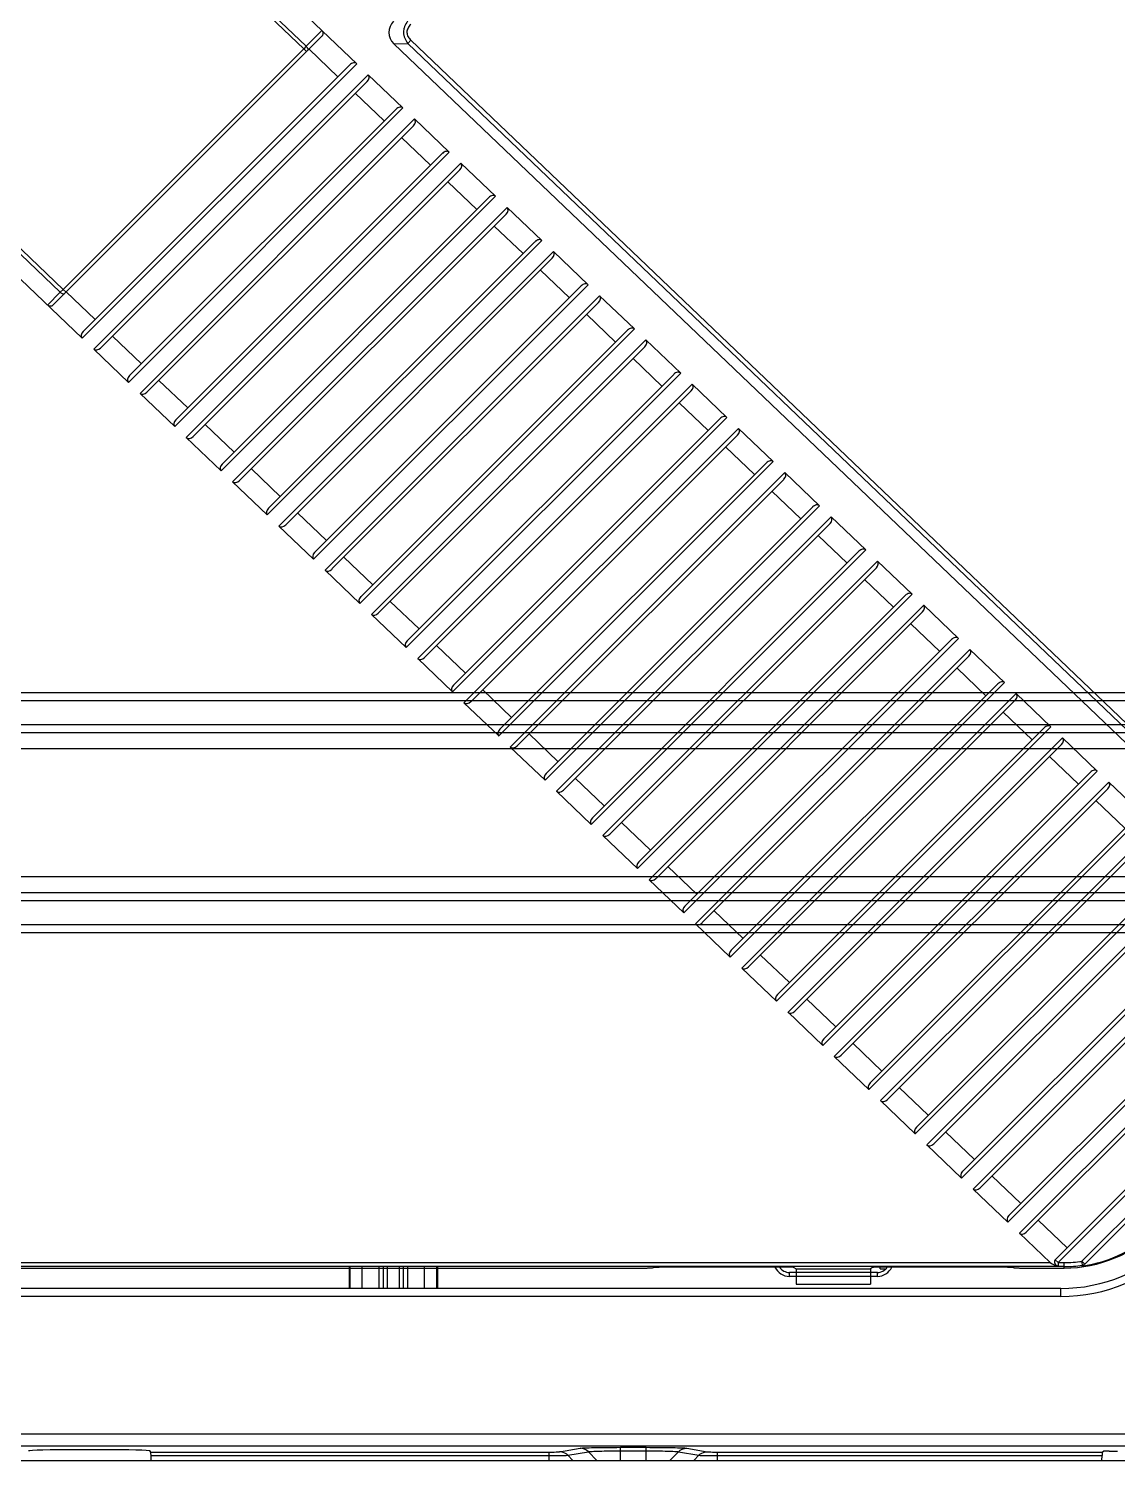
# Model space of a CAD drawing. Header units: millimetres. Extents: x 562 to 17351, y 2396 to 6995.
# Drawn here: x 12529.7 to 12665.8, y 4543.7 to 4722.7 of the extents above; entities that cross this region are included whole.
import ezdxf

# ---------------------------------------------------------------- set-up
doc = ezdxf.new("R2010")
doc.units = ezdxf.units.MM
doc.layers.add('02___PRT_ALL_AXES', color=7, linetype='Continuous')

# ---------------------------------------------------------------- blocks, each defined once
blk = doc.blocks.new('32211212')
at = {"color": 114, "linetype": 'Continuous', "true_color": 0x139b48}
for p, q in [((3755.11, 1677.67), (4282.11, 1677.67)), ((3755.11, 1672.67), (4282.11, 1672.67)), ((3755.11, 1670.67), (4282.11, 1670.67)), ((3755.11, 1654.67), (4282.11, 1654.67)), ((3755.11, 1652.67), (4282.11, 1652.67)), ((3755.11, 1647.67), (4282.11, 1647.67))]:
    blk.add_line(p, q, dxfattribs=at)
at = {"layer": '02___PRT_ALL_AXES', "color": 114, "linetype": 'Continuous', "true_color": 0x139b48}
for p, q in [((3759.08, 1676.67), (4278.14, 1676.67)), ((3759.08, 1673.67), (4278.14, 1673.67)), ((3759.08, 1651.67), (4278.14, 1651.67)), ((3759.08, 1648.67), (4278.14, 1648.67))]:
    blk.add_line(p, q, dxfattribs=at)
blk = doc.blocks.new('*U169')
blk.add_blockref('32211212', (-3997.61, -1923.42))
blk = doc.blocks.new('*U170')
at = {"color": 0, "linetype": 'ByBlock', "lineweight": -2, "transparency": 16777216}
blk.add_blockref('*U169', (0, 675), dxfattribs=at)
blk = doc.blocks.new('DASFASFASEFWE')
at = {"color": 7, "linetype": 'Continuous'}
for p, q in [((278.77, 3394.16), (136.81, 3529.77)), ((134.57, 3527.43), (272.14, 3396.02)), ((134.88, 3527.76), (272.45, 3396.34)), ((241.71, 3365.59), (138.37, 3464.31)), ((242.07, 3365.95), (138.72, 3464.68)), ((136.81, 3462.67), (244.45, 3359.84)), ((274.42, 3398.31), (272.45, 3396.34)), ((240.78, 3363.96), (274.46, 3397.63)), ((272.45, 3396.34), (272.14, 3396.02)), ((283.4, 3396.65), (285.16, 3396.69)), ((283.4, 3396.65), (407.34, 3278.25)), ((285.55, 3397.09), (285.16, 3396.69)), ((407.39, 3279.94), (285.16, 3396.69)), ((407.68, 3280.42), (285.55, 3397.09)), ((272.14, 3396.02), (242.07, 3365.95)), ((272.49, 3395.67), (272.14, 3396.02)), ((272.81, 3395.98), (276.42, 3392.53)), ((244.45, 3359.84), (278.77, 3394.16)), ((244.58, 3360.69), (277.91, 3394.01)), ((280.21, 3392.78), (245.89, 3358.46)), ((284.55, 3388.64), (280.21, 3392.78)), ((280.08, 3391.94), (246.75, 3358.61)), ((278.59, 3390.46), (282.21, 3387)), ((250.23, 3354.32), (284.55, 3388.64)), ((250.37, 3355.16), (283.7, 3388.49)), ((286, 3387.25), (251.68, 3352.94)), ((290.34, 3383.11), (286, 3387.25)), ((285.87, 3386.41), (252.54, 3353.09)), ((284.38, 3384.93), (288, 3381.47)), ((256.02, 3348.79), (290.34, 3383.11)), ((256.15, 3349.63), (289.48, 3382.96)), ((291.79, 3381.73), (257.47, 3347.41)), ((291.65, 3380.89), (258.32, 3347.56)), ((296.12, 3377.58), (291.79, 3381.73)), ((290.17, 3379.4), (293.78, 3375.95)), ((261.81, 3343.26), (296.12, 3377.58)), ((261.94, 3344.1), (295.27, 3377.43)), ((297.57, 3376.2), (263.25, 3341.88)), ((297.44, 3375.36), (264.11, 3342.03)), ((301.91, 3372.05), (297.57, 3376.2)), ((295.95, 3373.87), (299.57, 3370.42)), ((267.59, 3337.74), (301.91, 3372.05)), ((267.73, 3338.58), (301.05, 3371.9)), ((303.36, 3370.67), (269.04, 3336.35)), ((303.22, 3369.83), (269.9, 3336.5)), ((307.7, 3366.53), (303.36, 3370.67)), ((301.74, 3368.35), (305.36, 3364.89)), ((242.07, 3365.95), (241.71, 3365.59)), ((242.07, 3365.95), (242.43, 3365.6)), ((273.38, 3332.21), (307.7, 3366.53)), ((273.51, 3333.05), (306.84, 3366.38)), ((241.71, 3365.59), (240.11, 3363.99)), ((246.07, 3362.17), (242.45, 3365.63)), ((309.14, 3365.14), (274.83, 3330.83)), ((309.01, 3364.3), (275.68, 3330.98)), ((313.48, 3361), (309.14, 3365.14)), ((307.53, 3362.82), (311.14, 3359.36)), ((279.17, 3326.68), (313.48, 3361)), ((279.3, 3327.52), (312.63, 3360.85)), ((251.85, 3356.64), (248.24, 3360.1)), ((314.93, 3359.62), (280.61, 3325.3)), ((314.8, 3358.78), (281.47, 3325.45)), ((319.27, 3355.47), (314.93, 3359.62)), ((245.89, 3358.46), (250.23, 3354.32)), ((313.31, 3357.29), (316.93, 3353.84)), ((284.95, 3321.15), (319.27, 3355.47)), ((285.09, 3321.99), (318.41, 3355.32)), ((257.64, 3351.12), (254.02, 3354.57)), ((320.72, 3354.09), (286.4, 3319.77)), ((320.58, 3353.25), (287.26, 3319.92)), ((325.06, 3349.94), (320.72, 3354.09)), ((251.68, 3352.94), (256.02, 3348.79)), ((319.1, 3351.76), (322.71, 3348.31)), ((290.74, 3315.63), (325.06, 3349.94)), ((290.87, 3316.47), (324.2, 3349.79)), ((263.43, 3345.59), (259.81, 3349.04)), ((326.5, 3348.56), (292.18, 3314.24)), ((330.84, 3344.42), (326.5, 3348.56)), ((257.47, 3347.41), (261.81, 3343.26)), ((326.37, 3347.72), (293.04, 3314.39)), ((324.88, 3346.24), (328.5, 3342.78)), ((296.52, 3310.1), (330.84, 3344.42)), ((269.21, 3340.06), (265.6, 3343.52)), ((296.66, 3310.94), (329.99, 3344.27)), ((332.29, 3343.03), (297.97, 3308.72)), ((336.63, 3338.89), (332.29, 3343.03)), ((263.25, 3341.88), (267.59, 3337.74)), ((332.16, 3342.19), (298.83, 3308.87)), ((330.67, 3340.71), (334.29, 3337.25)), ((275, 3334.53), (271.38, 3337.99)), ((302.31, 3304.57), (336.63, 3338.89)), ((302.44, 3305.41), (335.77, 3338.74)), ((338.08, 3337.51), (303.76, 3303.19)), ((342.41, 3333.36), (338.08, 3337.51)), ((269.04, 3336.35), (273.38, 3332.21)), ((337.94, 3336.67), (304.61, 3303.34)), ((336.46, 3335.18), (340.07, 3331.73)), ((280.78, 3329.01), (277.17, 3332.46)), ((308.1, 3299.04), (342.41, 3333.36)), ((308.23, 3299.88), (341.56, 3333.21)), ((343.86, 3331.98), (309.54, 3297.66)), ((348.2, 3327.83), (343.86, 3331.98)), ((274.83, 3330.83), (279.17, 3326.68)), ((343.73, 3331.14), (310.4, 3297.81)), ((342.24, 3329.65), (345.86, 3326.2)), ((286.57, 3323.48), (282.95, 3326.93)), ((313.88, 3293.52), (348.2, 3327.83)), ((314.02, 3294.36), (347.34, 3327.68)), ((349.65, 3326.45), (315.33, 3292.13)), ((353.99, 3322.31), (349.65, 3326.45)), ((280.61, 3325.3), (284.95, 3321.15)), ((349.51, 3325.61), (316.19, 3292.28)), ((348.03, 3324.13), (351.65, 3320.67)), ((292.36, 3317.95), (288.74, 3321.41)), ((319.67, 3287.99), (353.99, 3322.31)), ((319.8, 3288.83), (353.13, 3322.16)), ((286.4, 3319.77), (290.74, 3315.63)), ((355.43, 3320.92), (321.12, 3286.61)), ((355.3, 3320.08), (321.97, 3286.76)), ((359.77, 3316.78), (355.43, 3320.92)), ((353.82, 3318.6), (357.43, 3315.14)), ((298.14, 3312.42), (294.53, 3315.88)), ((325.46, 3282.46), (359.77, 3316.78)), ((325.59, 3283.3), (358.92, 3316.63)), ((292.18, 3314.24), (296.52, 3310.1)), ((361.22, 3315.4), (326.9, 3281.08)), ((361.09, 3314.56), (327.76, 3281.23)), ((365.56, 3311.25), (361.22, 3315.4)), ((359.6, 3313.07), (363.22, 3309.62)), ((303.93, 3306.9), (300.31, 3310.35)), ((331.24, 3276.93), (365.56, 3311.25)), ((331.38, 3277.77), (364.7, 3311.1)), ((297.97, 3308.72), (302.31, 3304.57)), ((367.01, 3309.87), (332.69, 3275.55)), ((366.87, 3309.03), (333.55, 3275.7)), ((371.35, 3305.72), (367.01, 3309.87)), ((365.39, 3307.54), (369, 3304.09)), ((337.03, 3271.41), (371.35, 3305.72)), ((337.16, 3272.25), (370.49, 3305.57)), ((303.76, 3303.19), (308.1, 3299.04)), ((309.72, 3301.37), (306.1, 3304.82)), ((372.79, 3304.34), (338.47, 3270.02)), ((372.66, 3303.5), (339.33, 3270.17)), ((377.13, 3300.2), (372.79, 3304.34)), ((371.17, 3302.02), (374.79, 3298.56)), ((342.81, 3265.88), (377.13, 3300.2)), ((342.95, 3266.72), (376.28, 3300.05)), ((315.5, 3295.84), (311.89, 3299.3)), ((378.58, 3298.81), (344.26, 3264.5)), ((378.45, 3297.97), (345.12, 3264.65)), ((309.54, 3297.66), (313.88, 3293.52)), ((348.6, 3260.35), (382.92, 3294.67)), ((348.73, 3261.19), (382.06, 3294.52)), ((321.29, 3290.31), (317.67, 3293.77)), ((384.37, 3293.29), (350.05, 3258.97)), ((384.23, 3292.45), (350.9, 3259.12)), ((315.33, 3292.13), (319.67, 3287.99)), ((354.39, 3254.82), (388.7, 3289.14)), ((354.52, 3255.66), (387.85, 3288.99)), ((327.07, 3284.79), (323.46, 3288.24)), ((390.15, 3287.76), (355.83, 3253.44)), ((321.12, 3286.61), (325.46, 3282.46)), ((390.02, 3286.92), (356.69, 3253.59)), ((360.17, 3249.3), (394.49, 3283.61)), ((360.31, 3250.14), (393.63, 3283.46)), ((332.86, 3279.26), (329.24, 3282.71)), ((395.94, 3282.23), (361.62, 3247.91)), ((326.9, 3281.08), (331.24, 3276.93)), ((395.8, 3281.39), (362.48, 3248.06)), ((366.45, 3244.26), (400.28, 3278.09)), ((338.65, 3273.73), (335.03, 3277.19)), ((366.09, 3244.61), (399.42, 3277.94)), ((401.72, 3276.7), (369.43, 3244.41)), ((332.69, 3275.55), (337.03, 3271.41)), ((401.59, 3275.86), (369.78, 3244.06)), ((344.43, 3268.2), (340.82, 3271.66)), ((338.47, 3270.02), (342.81, 3265.88)), ((350.22, 3262.68), (346.6, 3266.13)), ((344.26, 3264.5), (348.6, 3260.35)), ((356.01, 3257.15), (352.39, 3260.6)), ((350.05, 3258.97), (354.39, 3254.82)), ((361.79, 3251.62), (358.18, 3255.08)), ((355.83, 3253.44), (360.17, 3249.3)), ((367.58, 3246.09), (363.96, 3249.55)), ((361.62, 3247.91), (365.45, 3244.26)), ((-98.74, 3244.26), (365.45, 3244.26)), ((366.09, 3244.61), (366.45, 3244.26)), ((366.45, 3244.26), (367.23, 3244.26)), ((366.45, 3244.26), (366.45, 3243.82)), ((367.23, 3243.57), (367.23, 3244.26)), ((369.43, 3244.41), (369.78, 3244.06)), ((369.46, 3244.25), (369.46, 3244.44)), ((369.5, 3243.92), (369.46, 3244.25)), ((369.69, 3243.97), (369.75, 3244.03)), ((367.23, 3243.76), (-100.52, 3243.76)), ((211.76, 3243.57), (314.94, 3243.57)), ((315.77, 3243.64), (315.77, 3243.61)), ((332.44, 3243.68), (316.59, 3243.68)), ((333.43, 3243.63), (333.72, 3243.46)), ((333.72, 3243.46), (342.99, 3243.46)), ((333.72, 3243.46), (333.72, 3241.57)), ((343.27, 3243.63), (342.99, 3243.46)), ((342.99, 3243.46), (342.99, 3241.57)), ((360.12, 3243.68), (344.27, 3243.68)), ((360.92, 3243.64), (360.96, 3243.61)), ((361.76, 3243.57), (367.23, 3243.57)), ((333.72, 3241.57), (342.99, 3241.57))]:
    blk.add_line(p, q, dxfattribs=at)
for centre, radius, start, end in [((284.8, 3398.08), 2, 135.8517, 225.4586), ((367.23, 3260.07), 16.5, 270, 315), ((367.23, 3260.07), 16.4, 277.636, 315), ((366.59, 3244.41), 0.611, 216.904, 225.0065), ((367.23, 3260.07), 15.82, 270, 278.0172), ((367.23, 3260.07), 16.32, 270, 278.0172), ((369.34, 3244.32), 0.504, 277.6627, 314.9914)]:
    blk.add_arc(centre, radius, start, end, dxfattribs=at)
for centre, major_axis, ratio, start_param, end_param in [((274.1, 3397.98), (-0.383, 0.321), 0.919837, -3.222361, -1.641338), ((278.27, 3393.67), (0.507, 0.483), 0.713711, 0.033298, 1.604095), ((279.72, 3392.29), (0.507, 0.483), 0.713711, -1.537498, 0.033298), ((284.06, 3388.14), (0.507, 0.483), 0.713711, 0.033298, 1.604095), ((285.5, 3386.76), (0.507, 0.483), 0.713711, -1.537498, 0.033298), ((289.84, 3382.61), (0.507, 0.483), 0.713711, 0.033298, 1.604095), ((291.29, 3381.23), (0.507, 0.483), 0.713711, -1.537498, 0.033298), ((295.63, 3377.09), (0.507, 0.483), 0.713711, 0.033298, 1.604095), ((297.08, 3375.7), (0.507, 0.483), 0.713711, -1.537498, 0.033298), ((301.42, 3371.56), (0.507, 0.483), 0.713711, 0.033298, 1.604095), ((302.86, 3370.18), (0.507, 0.483), 0.713711, -1.537498, 0.033298), ((307.2, 3366.03), (0.507, 0.483), 0.713711, 0.033298, 1.604095), ((308.65, 3364.65), (0.507, 0.483), 0.713711, -1.537498, 0.033298), ((244.94, 3360.34), (0.507, 0.483), 0.713711, 1.604095, 3.174891), ((312.99, 3360.5), (0.507, 0.483), 0.713711, 0.033298, 1.604095), ((246.39, 3358.96), (0.507, 0.483), 0.713711, -3.108294, -1.537498), ((314.43, 3359.12), (0.507, 0.483), 0.713711, -1.537498, 0.033298), ((250.73, 3354.81), (0.507, 0.483), 0.713711, 1.604095, 3.174891), ((318.77, 3354.98), (0.507, 0.483), 0.713711, 0.033298, 1.604095), ((320.22, 3353.59), (0.507, 0.483), 0.713711, -1.537498, 0.033298), ((252.18, 3353.43), (0.507, 0.483), 0.713711, -3.108294, -1.537498), ((324.56, 3349.45), (0.507, 0.483), 0.713711, 0.033298, 1.604095), ((256.52, 3349.29), (0.507, 0.483), 0.713711, 1.604095, 3.174891), ((326.01, 3348.07), (0.507, 0.483), 0.713711, -1.537498, 0.033298), ((257.96, 3347.9), (0.507, 0.483), 0.713711, -3.108294, -1.537498), ((330.35, 3343.92), (0.507, 0.483), 0.713711, 0.033298, 1.604095), ((262.3, 3343.76), (0.507, 0.483), 0.713711, 1.604095, 3.174891), ((331.79, 3342.54), (0.507, 0.483), 0.713711, -1.537498, 0.033298), ((263.75, 3342.38), (0.507, 0.483), 0.713711, -3.108294, -1.537498), ((336.13, 3338.39), (0.507, 0.483), 0.713711, 0.033298, 1.604095), ((268.09, 3338.23), (0.507, 0.483), 0.713711, 1.604095, 3.174891), ((337.58, 3337.01), (0.507, 0.483), 0.713711, -1.537498, 0.033298), ((269.53, 3336.85), (0.507, 0.483), 0.713711, -3.108294, -1.537498), ((341.92, 3332.87), (0.507, 0.483), 0.713711, 0.033298, 1.604095), ((273.87, 3332.7), (0.507, 0.483), 0.713711, 1.604095, 3.174891), ((343.37, 3331.48), (0.507, 0.483), 0.713711, -1.537498, 0.033298), ((275.32, 3331.32), (0.507, 0.483), 0.713711, -3.108294, -1.537498), ((279.66, 3327.18), (0.507, 0.483), 0.713711, 1.604095, 3.174891), ((347.71, 3327.34), (0.507, 0.483), 0.713711, 0.033298, 1.604095), ((349.15, 3325.96), (0.507, 0.483), 0.713711, -1.537498, 0.033298), ((281.11, 3325.79), (0.507, 0.483), 0.713711, -3.108294, -1.537498), ((285.45, 3321.65), (0.507, 0.483), 0.713711, 1.604095, 3.174891), ((353.49, 3321.81), (0.507, 0.483), 0.713711, 0.033298, 1.604095), ((286.89, 3320.27), (0.507, 0.483), 0.713711, -3.108294, -1.537498), ((354.94, 3320.43), (0.507, 0.483), 0.713711, -1.537498, 0.033298), ((291.23, 3316.12), (0.507, 0.483), 0.713711, 1.604095, 3.174891), ((359.28, 3316.28), (0.507, 0.483), 0.713711, 0.033298, 1.604095), ((292.68, 3314.74), (0.507, 0.483), 0.713711, -3.108294, -1.537498), ((360.72, 3314.9), (0.507, 0.483), 0.713711, -1.537498, 0.033298), ((297.02, 3310.59), (0.507, 0.483), 0.713711, 1.604095, 3.174891), ((365.06, 3310.76), (0.507, 0.483), 0.713711, 0.033298, 1.604095), ((298.47, 3309.21), (0.507, 0.483), 0.713711, -3.108294, -1.537498), ((366.51, 3309.37), (0.507, 0.483), 0.713711, -1.537498, 0.033298), ((302.81, 3305.07), (0.507, 0.483), 0.713711, 1.604095, 3.174891), ((370.85, 3305.23), (0.507, 0.483), 0.713711, 0.033298, 1.604095), ((304.25, 3303.68), (0.507, 0.483), 0.713711, -3.108294, -1.537498), ((372.3, 3303.85), (0.507, 0.483), 0.713711, -1.537498, 0.033298), ((308.59, 3299.54), (0.507, 0.483), 0.713711, 1.604095, 3.174891), ((310.04, 3298.16), (0.507, 0.483), 0.713711, -3.108294, -1.537498), ((314.38, 3294.01), (0.507, 0.483), 0.713711, 1.604095, 3.174891), ((315.82, 3292.63), (0.507, 0.483), 0.713711, -3.108294, -1.537498), ((320.16, 3288.48), (0.507, 0.483), 0.713711, 1.604095, 3.174891), ((321.61, 3287.1), (0.507, 0.483), 0.713711, -3.108294, -1.537498), ((325.95, 3282.96), (0.507, 0.483), 0.713711, 1.604095, 3.174891), ((327.4, 3281.57), (0.507, 0.483), 0.713711, -3.108294, -1.537498), ((331.74, 3277.43), (0.507, 0.483), 0.713711, 1.604095, 3.174891), ((333.18, 3276.05), (0.507, 0.483), 0.713711, -3.108294, -1.537498), ((337.52, 3271.9), (0.507, 0.483), 0.713711, 1.604095, 3.174891), ((338.97, 3270.52), (0.507, 0.483), 0.713711, -3.108294, -1.537498), ((343.31, 3266.37), (0.507, 0.483), 0.713711, 1.604095, 3.174891), ((344.76, 3264.99), (0.507, 0.483), 0.713711, -3.108294, -1.537498), ((349.1, 3260.85), (0.507, 0.483), 0.713711, 1.604095, 3.174891), ((350.54, 3259.46), (0.507, 0.483), 0.713711, -3.108294, -1.537498), ((354.88, 3255.32), (0.507, 0.483), 0.713711, 1.604095, 3.174891), ((356.33, 3253.94), (0.507, 0.483), 0.713711, -3.108294, -1.537498), ((360.67, 3249.79), (0.507, 0.483), 0.713711, 1.604095, 3.174891), ((362.11, 3248.41), (0.507, 0.483), 0.713711, -3.108294, -1.537498), ((366.46, 3244.26), (1.14, -0.27), 0.371892, -2.577574, -1.494979), ((332.44, 3243.63), (1, 0), 0.052408, 0.087266, 1.570796), ((344.27, 3243.63), (1, 0), 0.052408, 1.570796, 3.054326)]:
    blk.add_ellipse(centre, major_axis=major_axis, ratio=ratio, start_param=start_param, end_param=end_param, dxfattribs=at)
for points, knots in [([(285.13, 3399.47), (284.98, 3399.27), (284.78, 3398.94), (284.65, 3398.45), (284.61, 3398.08), (284.66, 3397.7), (284.8, 3397.22), (285.01, 3396.89), (285.16, 3396.69)], [0, 0, 0, 0, 0.249436, 0.374676, 0.499994, 0.625313, 0.750552, 1, 1, 1, 1]), ([(285.52, 3399.08), (285.39, 3398.94), (285.21, 3398.72), (285.07, 3398.36), (285.02, 3397.99), (285.16, 3397.52), (285.41, 3397.22), (285.55, 3397.09)], [0, 0, 0, 0, 0.249712, 0.375526, 0.500831, 0.750253, 1, 1, 1, 1]), ([(272.45, 3396.34), (272.49, 3396.3), (272.55, 3396.22), (272.62, 3396.12), (272.66, 3396.05), (272.68, 3395.98), (272.69, 3395.9), (272.67, 3395.85), (272.65, 3395.82)], [0, 0, 0, 0, 0.317089, 0.473933, 0.617377, 0.741148, 0.84513, 1, 1, 1, 1]), ([(240.78, 3363.96), (240.74, 3363.92), (240.64, 3363.85), (240.49, 3363.83), (240.37, 3363.84), (240.28, 3363.87), (240.19, 3363.92), (240.14, 3363.96), (240.11, 3363.99)], [0, 0, 0, 0, 0.226104, 0.466046, 0.593172, 0.725419, 0.862163, 1, 1, 1, 1]), ([(241.71, 3365.59), (241.76, 3365.54), (241.85, 3365.47), (241.98, 3365.4), (242.08, 3365.38), (242.15, 3365.37), (242.2, 3365.39), (242.23, 3365.41), (242.24, 3365.42)], [0, 0, 0, 0, 0.315989, 0.598066, 0.718515, 0.823927, 0.916249, 1, 1, 1, 1]), ([(366.09, 3244.61), (366.07, 3244.59), (366.03, 3244.53), (365.99, 3244.42), (365.99, 3244.3), (366.01, 3244.23), (366.02, 3244.19)], [0, 0, 0, 0, 0.235027, 0.477318, 0.731893, 1, 1, 1, 1]), ([(366.02, 3244.19), (366.03, 3244.17), (366.05, 3244.12), (366.08, 3244.07), (366.1, 3244.04)], [0, 0, 0, 0, 0.246104, 1, 1, 1, 1]), ([(369.78, 3244.06), (369.75, 3244.02), (369.66, 3243.96), (369.55, 3243.92), (369.5, 3243.92)], [0, 0, 0, 0, 0.499885, 1, 1, 1, 1]), ([(314.94, 3243.57), (314.99, 3243.57), (315.09, 3243.57), (315.23, 3243.58), (315.36, 3243.58), (315.48, 3243.58), (315.58, 3243.59), (315.65, 3243.59), (315.69, 3243.6), (315.71, 3243.6), (315.73, 3243.61), (315.74, 3243.61), (315.74, 3243.61)], [0, 0, 0, 0, 0.183944, 0.362856, 0.529354, 0.67717, 0.801738, 0.898779, 0.936022, 0.965419, 0.986767, 1, 1, 1, 1]), ([(315.79, 3243.64), (315.79, 3243.64), (315.8, 3243.64), (315.82, 3243.65), (315.84, 3243.65), (315.88, 3243.66), (315.95, 3243.66), (316.05, 3243.67), (316.17, 3243.67), (316.3, 3243.68), (316.44, 3243.68), (316.54, 3243.68), (316.59, 3243.68)], [0, 0, 0, 0, 0.013233, 0.034581, 0.063978, 0.101221, 0.198262, 0.32283, 0.470646, 0.637144, 0.816056, 1, 1, 1, 1]), ([(360.12, 3243.68), (360.17, 3243.68), (360.27, 3243.68), (360.41, 3243.68), (360.54, 3243.67), (360.65, 3243.67), (360.75, 3243.66), (360.82, 3243.66), (360.86, 3243.65), (360.89, 3243.65), (360.9, 3243.64), (360.91, 3243.64), (360.92, 3243.64)], [0, 0, 0, 0, 0.183944, 0.362856, 0.529354, 0.67717, 0.801738, 0.898779, 0.936022, 0.965419, 0.986767, 1, 1, 1, 1]), ([(360.96, 3243.61), (360.97, 3243.61), (360.98, 3243.61), (360.99, 3243.6), (361.02, 3243.6), (361.06, 3243.59), (361.13, 3243.59), (361.23, 3243.58), (361.34, 3243.58), (361.47, 3243.58), (361.62, 3243.57), (361.71, 3243.57), (361.76, 3243.57)], [0, 0, 0, 0, 0.013233, 0.034581, 0.063978, 0.101221, 0.198262, 0.32283, 0.470646, 0.637144, 0.816056, 1, 1, 1, 1]), ([(366.16, 3243.97), (366.2, 3243.93), (366.29, 3243.87), (366.39, 3243.83), (366.45, 3243.82)], [0, 0, 0, 0, 0.508677, 1, 1, 1, 1]), ([(369.4, 3243.82), (369.41, 3243.83), (369.43, 3243.85), (369.46, 3243.88), (369.49, 3243.91), (369.5, 3243.92)], [0, 0, 0, 0, 0.252869, 0.62231, 1, 1, 1, 1])]:
    blk.add_open_spline(points, degree=3, knots=knots, dxfattribs=at)
blk = doc.blocks.new('32332232')
at = {"color": 7, "linetype": 'Continuous'}
for p, q in [((3971.36, 1676.7), (3971.36, 1679.35)), ((3971.46, 1676.7), (3971.46, 1679.35)), ((3972.96, 1676.7), (3972.96, 1679.35)), ((3975.04, 1679.35), (3975.04, 1676.7)), ((3975.59, 1679.35), (3975.59, 1676.7)), ((3976.09, 1679.35), (3976.09, 1676.7)), ((3977.62, 1676.7), (3977.62, 1679.35)), ((3978.12, 1676.7), (3978.12, 1679.35)), ((3978.68, 1676.7), (3978.68, 1679.35)), ((3980.75, 1676.7), (3980.75, 1679.35)), ((3982.25, 1679.35), (3982.25, 1676.7)), ((3982.36, 1679.35), (3982.36, 1676.7)), ((4037.69, 1679.15), (4037.69, 1679.35)), ((4037.36, 1678.7), (4026.36, 1678.7)), ((4026.36, 1678.21), (4026.36, 1678.7)), ((4037.36, 1678.21), (4026.36, 1678.21)), ((4037.36, 1678.21), (4037.36, 1678.7)), ((4037.69, 1679.15), (4038.43, 1679.15)), ((4060.31, 1676.7), (3593.4, 1676.7)), ((4060.31, 1675.7), (4060.31, 1676.7)), ((4060.31, 1675.7), (3593.4, 1675.7)), ((3829.16, 1658.51), (4082.77, 1658.51)), ((3829.16, 1657.01), (4082.8, 1657.01)), ((3940.46, 1656.52), (3937.25, 1656.52)), ((3946.54, 1656.24), (3946.46, 1656.37)), ((3946.54, 1656.24), (3996.34, 1656.24)), ((3996.34, 1655.2), (3996.34, 1656.24)), ((3997.62, 1656.27), (4000.19, 1656.72)), ((3998.67, 1655.83), (4001.23, 1656.28)), ((4001.23, 1656.28), (4002.3, 1655.2)), ((4005.25, 1656.83), (4008.46, 1656.83)), ((4005.25, 1655.2), (4005.25, 1656.83)), ((4005.25, 1656.39), (4008.46, 1656.39)), ((4008.46, 1655.2), (4008.46, 1656.83)), ((4012.48, 1656.28), (4011.41, 1655.2)), ((4012.48, 1656.28), (4015.04, 1655.83)), ((4013.52, 1656.72), (4016.09, 1656.27)), ((4017.37, 1656.24), (4065.48, 1656.24)), ((4017.37, 1655.2), (4017.37, 1656.24)), ((4065.48, 1656.24), (4065.61, 1656.37)), ((4066.33, 1656.37), (4065.61, 1656.37)), ((4066.33, 1656.37), (4067.36, 1656.34)), ((3570.88, 1655.2), (4082.83, 1655.2)), ((3946.56, 1655.8), (3996.34, 1655.8)), ((3946.57, 1655.2), (3946.56, 1655.8)), ((3999.29, 1655.2), (3998.67, 1655.83)), ((4014.42, 1655.2), (4015.04, 1655.83)), ((4015.04, 1655.83), (4015.22, 1655.82)), ((4015.22, 1655.82), (4015.77, 1655.81)), ((4016.04, 1655.81), (4017.37, 1655.8)), ((4017.37, 1655.8), (4065.45, 1655.8)), ((4065.43, 1655.2), (4065.45, 1655.8))]:
    blk.add_line(p, q, dxfattribs=at)
for centre, radius, start, end in [((4060.31, 1696.7), 20, 270, 315), ((4060.31, 1696.7), 21, 270, 315), ((4026.36, 1680.2), 1.99, 205.0651, 270), ((4026.36, 1680.2), 1.5, 214.2651, 270), ((4037.36, 1680.2), 1.99, 270, 334.9348), ((4037.36, 1680.2), 1.5, 270, 325.7348), ((3996.35, 1808.4), 152.6, 269.9969, 270.2641), ((3996.5, 1775.24), 119.44, 270.2624, 270.5696), ((3996.93, 1730.46), 74.66, 270.5821, 270.7941), ((3997.6, 1654.77), 1.5, 49.798, 54.7361), ((3997.61, 1654.78), 1.49, 44.8285, 49.8014), ((4016.1, 1654.78), 1.49, 130.1986, 135.1715), ((4016.11, 1654.77), 1.5, 125.2639, 130.202), ((4016.8, 1732.58), 76.78, 269.2277, 269.4281)]:
    blk.add_arc(centre, radius, start, end, dxfattribs=at)
for centre, major_axis, ratio, start_param, end_param in [((3937.25, 1656.37), (6, 0), 0.026186, 1.570796, 3.124139), ((3940.46, 1656.37), (6, 0), 0.026186, 0.017453, 1.570796), ((3946.54, 1654.74), (0, 1.5), 0.017455, 5.497787, 6.257005), ((4065.48, 1654.74), (0, 1.5), 0.026186, 6.309365, 7.068583)]:
    blk.add_ellipse(centre, major_axis=major_axis, ratio=ratio, start_param=start_param, end_param=end_param, dxfattribs=at)
for points, knots in [([(3996.34, 1656.24), (3996.62, 1656.24), (3997, 1656.24), (3997.43, 1656.26), (3997.58, 1656.26), (3997.62, 1656.27)], [0, 0, 0, 0, 0.659742, 0.885071, 1, 1, 1, 1]), ([(4000.19, 1656.72), (4000.38, 1656.75), (4000.96, 1656.77), (4002.05, 1656.81), (4003.54, 1656.82), (4004.66, 1656.83), (4005.25, 1656.83)], [0, 0, 0, 0, 0.115122, 0.340656, 0.648444, 1, 1, 1, 1]), ([(4001.23, 1656.28), (4001.38, 1656.31), (4001.84, 1656.33), (4002.7, 1656.37), (4003.89, 1656.39), (4004.78, 1656.39), (4005.25, 1656.39)], [0, 0, 0, 0, 0.113703, 0.338882, 0.647279, 1, 1, 1, 1]), ([(4008.46, 1656.83), (4009.05, 1656.83), (4010.17, 1656.82), (4011.66, 1656.81), (4012.76, 1656.77), (4013.33, 1656.75), (4013.52, 1656.72)], [0, 0, 0, 0, 0.35233, 0.660132, 0.885264, 1, 1, 1, 1]), ([(4008.46, 1656.39), (4008.93, 1656.39), (4009.82, 1656.39), (4011.01, 1656.37), (4011.87, 1656.33), (4012.33, 1656.31), (4012.48, 1656.28)], [0, 0, 0, 0, 0.353505, 0.661912, 0.886683, 1, 1, 1, 1]), ([(4016.09, 1656.27), (4016.13, 1656.26), (4016.28, 1656.26), (4016.71, 1656.24), (4017.09, 1656.24), (4017.37, 1656.24)], [0, 0, 0, 0, 0.114888, 0.340273, 1, 1, 1, 1]), ([(3997.97, 1655.81), (3998.05, 1655.81), (3998.29, 1655.82), (3998.52, 1655.82), (3998.67, 1655.83)], [0, 0, 0, 0, 0.362864, 1, 1, 1, 1])]:
    blk.add_open_spline(points, degree=3, knots=knots, dxfattribs=at)
for points in [[(3998.47, 1656), (3998.23, 1656.17), (3997.92, 1656.27), (3997.62, 1656.27)], [(4001.23, 1656.28), (4000.97, 1656.55), (4000.57, 1656.72), (4000.19, 1656.72)], [(4012.48, 1656.28), (4012.74, 1656.55), (4013.14, 1656.72), (4013.52, 1656.72)], [(4015.24, 1656), (4015.48, 1656.17), (4015.79, 1656.27), (4016.09, 1656.27)]]:
    blk.add_open_spline(points, degree=3, dxfattribs=at)
blk.add_blockref('DASFASFASEFWE', (3693.5, -1564.32))
blk = doc.blocks.new('*U166')
blk.add_blockref('32332232', (-3826.86, -1827.7))
blk = doc.blocks.new('*U167')
at = {"color": 0, "linetype": 'ByBlock', "lineweight": -2, "transparency": 16777216}
blk.add_blockref('*U166', (0, 675), dxfattribs=at)

msp = doc.modelspace()

# ---------------------------------------------------------------- block references
for name, p in [('*U167', (12425.3161, 4041.2169)), ('*U170', (12404.3161, 4210.4669))]:
    msp.add_blockref(name, p)

doc.saveas('drawing.dxf')
